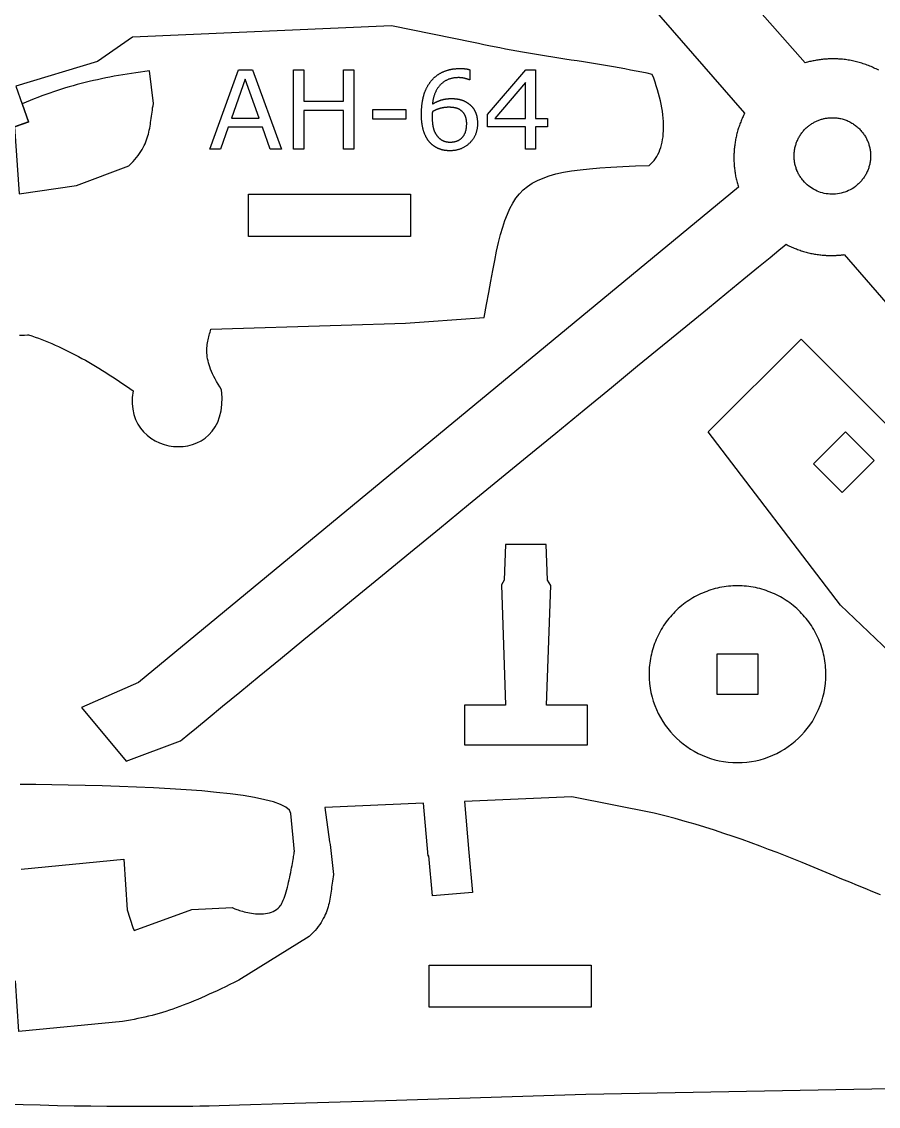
# Model space of a CAD drawing. Extents: x 0.7 to 62.9, y 0.9 to 38.4.
# Drawn here: x 19.09 to 38.12, y 0.93 to 25.04 of the extents above; entities that cross this region are included whole.
import ezdxf

# ---------------------------------------------------------------- set-up
doc = ezdxf.new("R2010")
doc.units = 0
doc.layers.add('LAYER_1', color=7, linetype='CONTINUOUS')

msp = doc.modelspace()

# ---------------------------------------------------------------- linework, layer by layer
at = {"layer": 'LAYER_1', "color": 7}
for points in [[(24.506, 38.372), (23.353, 37.252), (24.047, 35.756), (35.154, 23.004)], [(36.496, 24.121), (25.355, 36.752), (24.506, 38.372), (24.506, 38.372)], [(27.304, 24.946), (21.547, 24.695), (20.769, 24.15), (18.959, 23.604), (19.237, 22.806), (18.343, 22.495), (18.074, 23.269)], [(29.131, 24.578), (27.304, 24.946)], [(33.099, 23.865), (32.984, 23.891), (32.865, 23.915), (32.744, 23.939), (32.62, 23.963), (32.494, 23.987), (32.367, 24.01), (32.237, 24.032), (32.106, 24.055), (31.973, 24.077), (31.839, 24.099), (31.705, 24.121), (31.569, 24.143), (31.433, 24.164), (31.297, 24.186), (31.161, 24.207), (31.024, 24.229), (30.888, 24.25), (30.753, 24.272), (30.618, 24.294), (30.484, 24.316), (30.351, 24.338), (30.22, 24.36), (30.09, 24.383), (29.962, 24.406), (29.835, 24.429), (29.711, 24.453), (29.59, 24.477), (29.471, 24.501), (29.354, 24.526), (29.241, 24.552), (29.131, 24.578)], [(37.301, 24.204), (37.275, 24.206), (37.249, 24.207), (37.222, 24.209), (37.196, 24.21), (37.17, 24.211), (37.144, 24.211), (37.117, 24.211), (37.091, 24.211), (37.065, 24.211), (37.039, 24.21), (37.013, 24.209), (36.986, 24.207), (36.96, 24.206), (36.934, 24.204), (36.908, 24.201), (36.882, 24.199), (36.856, 24.196), (36.83, 24.192), (36.804, 24.189), (36.778, 24.185), (36.752, 24.181), (36.726, 24.176), (36.7, 24.171), (36.675, 24.166), (36.649, 24.161), (36.623, 24.155), (36.598, 24.149), (36.572, 24.142), (36.547, 24.136), (36.521, 24.129), (36.496, 24.121)], [(38.133, 23.958), (38.106, 23.973), (38.078, 23.987), (38.05, 24), (38.021, 24.014), (37.993, 24.026), (37.964, 24.039), (37.936, 24.051), (37.907, 24.062), (37.878, 24.073), (37.848, 24.084), (37.819, 24.094), (37.789, 24.104), (37.76, 24.114), (37.73, 24.123), (37.7, 24.131), (37.67, 24.14), (37.64, 24.147), (37.609, 24.155), (37.579, 24.161), (37.548, 24.168), (37.518, 24.174), (37.487, 24.179), (37.456, 24.185), (37.425, 24.189), (37.394, 24.194), (37.363, 24.197), (37.332, 24.201), (37.301, 24.204)], [(21.926, 23.946), (21.824, 23.932), (21.723, 23.918), (21.623, 23.903), (21.525, 23.888), (21.427, 23.873), (21.331, 23.857), (21.235, 23.84), (21.14, 23.823), (21.047, 23.805), (20.954, 23.787), (20.861, 23.768), (20.77, 23.748), (20.679, 23.728), (20.588, 23.707), (20.499, 23.685), (20.409, 23.662), (20.321, 23.639), (20.232, 23.615), (20.144, 23.59), (20.057, 23.564), (19.969, 23.537), (19.882, 23.509), (19.795, 23.48), (19.708, 23.45), (19.621, 23.419), (19.534, 23.387), (19.447, 23.354), (19.36, 23.32), (19.273, 23.284), (19.185, 23.248), (19.098, 23.21)], [(22.014, 23.217), (21.926, 23.946)], [(33.033, 21.842), (33.072, 21.876), (33.108, 21.913), (33.141, 21.952), (33.173, 21.994), (33.201, 22.039), (33.227, 22.086), (33.251, 22.135), (33.272, 22.187), (33.29, 22.242), (33.306, 22.298), (33.32, 22.357), (33.331, 22.417), (33.34, 22.48), (33.346, 22.545), (33.35, 22.611), (33.352, 22.68), (33.351, 22.75), (33.348, 22.821), (33.342, 22.894), (33.335, 22.969), (33.325, 23.045), (33.312, 23.122), (33.297, 23.201), (33.28, 23.281), (33.261, 23.362), (33.24, 23.443), (33.216, 23.526), (33.19, 23.61), (33.162, 23.694), (33.132, 23.78), (33.099, 23.865)], [(19.098, 23.21), (19.237, 22.808)], [(21.469, 21.836), (21.517, 21.883), (21.561, 21.929), (21.602, 21.974), (21.64, 22.02), (21.674, 22.064), (21.706, 22.108), (21.736, 22.152), (21.763, 22.196), (21.787, 22.239), (21.809, 22.282), (21.829, 22.325), (21.847, 22.368), (21.863, 22.411), (21.878, 22.454), (21.891, 22.497), (21.903, 22.539), (21.913, 22.582), (21.922, 22.625), (21.931, 22.669), (21.939, 22.712), (21.946, 22.756), (21.952, 22.8), (21.958, 22.844), (21.964, 22.889), (21.97, 22.934), (21.977, 22.98), (21.983, 23.026), (21.99, 23.073), (21.997, 23.12), (22.005, 23.168), (22.014, 23.217)], [(35.154, 23.004), (35.142, 22.98), (35.13, 22.955), (35.119, 22.931), (35.107, 22.906), (35.097, 22.882), (35.086, 22.857), (35.076, 22.832), (35.066, 22.807), (35.056, 22.782), (35.047, 22.757), (35.038, 22.732), (35.029, 22.706), (35.02, 22.681), (35.012, 22.655), (35.005, 22.63), (34.997, 22.604), (34.99, 22.578), (34.983, 22.552), (34.976, 22.526), (34.97, 22.5), (34.964, 22.474), (34.959, 22.448), (34.954, 22.421), (34.949, 22.395), (34.944, 22.368), (34.94, 22.342), (34.936, 22.315), (34.932, 22.289), (34.929, 22.262), (34.926, 22.235), (34.923, 22.209)], [(19.237, 22.808), (18.923, 22.7), (19.028, 21.214), (20.302, 21.399), (21.469, 21.836)], [(36.256, 22.128), (36.258, 22.149), (36.261, 22.171), (36.264, 22.192), (36.268, 22.214), (36.272, 22.235), (36.277, 22.256), (36.282, 22.277), (36.288, 22.297), (36.295, 22.318), (36.302, 22.338), (36.309, 22.358), (36.317, 22.378), (36.325, 22.398), (36.334, 22.417), (36.344, 22.436), (36.354, 22.455), (36.364, 22.474), (36.375, 22.493), (36.386, 22.511), (36.398, 22.529), (36.41, 22.546), (36.423, 22.564), (36.436, 22.581), (36.449, 22.597), (36.463, 22.614), (36.478, 22.63), (36.493, 22.645), (36.508, 22.661), (36.524, 22.676), (36.54, 22.69), (36.556, 22.705)], [(36.556, 22.705), (36.571, 22.717), (36.586, 22.729), (36.602, 22.74), (36.618, 22.752), (36.634, 22.762), (36.65, 22.773), (36.666, 22.783), (36.683, 22.792), (36.699, 22.802), (36.716, 22.811), (36.733, 22.819), (36.751, 22.827), (36.768, 22.835), (36.786, 22.842), (36.804, 22.849), (36.822, 22.856), (36.84, 22.862), (36.858, 22.868), (36.876, 22.873), (36.895, 22.878), (36.913, 22.882), (36.932, 22.886), (36.951, 22.89), (36.97, 22.893), (36.989, 22.896), (37.008, 22.898), (37.027, 22.9), (37.046, 22.902), (37.066, 22.903), (37.085, 22.903), (37.104, 22.904)], [(37.104, 22.904), (37.128, 22.903), (37.153, 22.902), (37.177, 22.9), (37.2, 22.898), (37.224, 22.895), (37.248, 22.891), (37.271, 22.887), (37.295, 22.882), (37.318, 22.876), (37.341, 22.87), (37.363, 22.863), (37.386, 22.855), (37.408, 22.847), (37.43, 22.838), (37.452, 22.828), (37.473, 22.818), (37.494, 22.808), (37.515, 22.797), (37.536, 22.785), (37.556, 22.772), (37.576, 22.759), (37.596, 22.746), (37.615, 22.732), (37.634, 22.717), (37.652, 22.702), (37.67, 22.686), (37.688, 22.67), (37.705, 22.653), (37.722, 22.636), (37.738, 22.618), (37.754, 22.6)], [(37.754, 22.6), (37.768, 22.583), (37.781, 22.566), (37.794, 22.548), (37.806, 22.531), (37.818, 22.513), (37.829, 22.494), (37.84, 22.476), (37.851, 22.457), (37.861, 22.438), (37.87, 22.419), (37.879, 22.399), (37.888, 22.379), (37.896, 22.36), (37.903, 22.339), (37.91, 22.319), (37.916, 22.299), (37.922, 22.278), (37.928, 22.258), (37.933, 22.237), (37.937, 22.216), (37.941, 22.195), (37.944, 22.173), (37.947, 22.152), (37.949, 22.131), (37.951, 22.109), (37.952, 22.088), (37.953, 22.066), (37.953, 22.044), (37.952, 22.023), (37.951, 22.001), (37.949, 21.979)], [(34.923, 22.209), (34.921, 22.181), (34.919, 22.153), (34.917, 22.125), (34.916, 22.098), (34.915, 22.07), (34.915, 22.042), (34.915, 22.014), (34.915, 21.987), (34.915, 21.959), (34.916, 21.931), (34.917, 21.903), (34.919, 21.876), (34.921, 21.848), (34.923, 21.821), (34.926, 21.793), (34.929, 21.765), (34.932, 21.738), (34.936, 21.711), (34.94, 21.683), (34.944, 21.656), (34.949, 21.629), (34.954, 21.601), (34.96, 21.574), (34.966, 21.547), (34.972, 21.52), (34.978, 21.493), (34.985, 21.466), (34.992, 21.439), (35, 21.413), (35.008, 21.386), (35.016, 21.36)], [(36.451, 21.507), (36.438, 21.524), (36.424, 21.541), (36.411, 21.559), (36.399, 21.576), (36.387, 21.594), (36.376, 21.613), (36.365, 21.631), (36.354, 21.65), (36.344, 21.669), (36.335, 21.688), (36.326, 21.708), (36.317, 21.727), (36.31, 21.747), (36.302, 21.767), (36.295, 21.788), (36.289, 21.808), (36.283, 21.829), (36.277, 21.849), (36.272, 21.87), (36.268, 21.891), (36.264, 21.912), (36.261, 21.933), (36.258, 21.955), (36.256, 21.976), (36.254, 21.998), (36.253, 22.019), (36.253, 22.041), (36.253, 22.062), (36.253, 22.084), (36.254, 22.106), (36.256, 22.128)], [(37.949, 21.979), (37.947, 21.958), (37.944, 21.936), (37.941, 21.915), (37.937, 21.893), (37.933, 21.872), (37.928, 21.851), (37.923, 21.83), (37.917, 21.81), (37.91, 21.789), (37.904, 21.769), (37.896, 21.749), (37.888, 21.729), (37.88, 21.709), (37.871, 21.69), (37.861, 21.67), (37.852, 21.651), (37.841, 21.633), (37.83, 21.614), (37.819, 21.596), (37.807, 21.578), (37.795, 21.561), (37.782, 21.543), (37.769, 21.526), (37.756, 21.509), (37.742, 21.493), (37.727, 21.477), (37.713, 21.461), (37.697, 21.446), (37.682, 21.431), (37.665, 21.416), (37.649, 21.402)], [(29.365, 18.465), (29.418, 18.751), (29.466, 19.019), (29.512, 19.271), (29.556, 19.507), (29.599, 19.728), (29.642, 19.934), (29.685, 20.126), (29.73, 20.304), (29.776, 20.468), (29.826, 20.62), (29.88, 20.76), (29.938, 20.888), (30.002, 21.006), (30.072, 21.112), (30.15, 21.209), (30.235, 21.297), (30.329, 21.375), (30.433, 21.445), (30.547, 21.507), (30.673, 21.562), (30.81, 21.611), (30.961, 21.653), (31.125, 21.689), (31.304, 21.721), (31.498, 21.747), (31.708, 21.77), (31.936, 21.789), (32.181, 21.806), (32.445, 21.82), (32.729, 21.832), (33.033, 21.842)], [(37.649, 21.402), (37.614, 21.374), (37.577, 21.348), (37.54, 21.324), (37.502, 21.303), (37.463, 21.283), (37.423, 21.266), (37.383, 21.251), (37.342, 21.238), (37.301, 21.227), (37.26, 21.218), (37.218, 21.211), (37.176, 21.206), (37.134, 21.204), (37.092, 21.203), (37.049, 21.205), (37.007, 21.209), (36.966, 21.214), (36.924, 21.222), (36.883, 21.232), (36.843, 21.244), (36.803, 21.258), (36.763, 21.274), (36.725, 21.292), (36.687, 21.312), (36.65, 21.334), (36.614, 21.358), (36.579, 21.383), (36.545, 21.411), (36.513, 21.441), (36.481, 21.473), (36.451, 21.507)], [(35.016, 21.36), (21.681, 10.347), (20.413, 9.79), (21.411, 8.6), (22.615, 9.052)], [(22.615, 9.052), (22.656, 9.085), (22.775, 9.184), (22.968, 9.342), (23.229, 9.556), (23.552, 9.82), (23.932, 10.132), (24.363, 10.486), (24.841, 10.877), (25.359, 11.302), (25.913, 11.756), (26.496, 12.235), (27.104, 12.733), (27.73, 13.247), (28.371, 13.772), (29.019, 14.303), (29.67, 14.837), (30.318, 15.369), (30.958, 15.894), (31.585, 16.408), (32.193, 16.906), (32.776, 17.384), (33.33, 17.838), (33.848, 18.263), (34.325, 18.655), (34.757, 19.009), (35.137, 19.32), (35.46, 19.585), (35.72, 19.799), (35.913, 19.957), (36.033, 20.055), (36.074, 20.089)], [(36.074, 20.089), (36.099, 20.076), (36.124, 20.063), (36.15, 20.051), (36.175, 20.039), (36.201, 20.028), (36.226, 20.016), (36.252, 20.005), (36.278, 19.995), (36.304, 19.985), (36.331, 19.975), (36.357, 19.965), (36.384, 19.956), (36.41, 19.947), (36.437, 19.938), (36.464, 19.93), (36.491, 19.922), (36.518, 19.915), (36.545, 19.908), (36.572, 19.901), (36.599, 19.894), (36.627, 19.888), (36.654, 19.883), (36.682, 19.877), (36.709, 19.872), (36.737, 19.867), (36.765, 19.863), (36.793, 19.859), (36.821, 19.855), (36.849, 19.852), (36.877, 19.849), (36.905, 19.847)], [(36.905, 19.847), (36.92, 19.846), (36.935, 19.845), (36.95, 19.844), (36.964, 19.843), (36.979, 19.842), (36.994, 19.842), (37.009, 19.841), (37.024, 19.841), (37.039, 19.84), (37.054, 19.84), (37.069, 19.84), (37.084, 19.84), (37.099, 19.84), (37.114, 19.84), (37.129, 19.841), (37.144, 19.841), (37.159, 19.842), (37.174, 19.842), (37.189, 19.843), (37.204, 19.844), (37.218, 19.845), (37.233, 19.846), (37.248, 19.847), (37.263, 19.848), (37.278, 19.849), (37.293, 19.851), (37.308, 19.852), (37.323, 19.854), (37.338, 19.856), (37.353, 19.858), (37.367, 19.86)], [(37.367, 19.86), (48.648, 6.864), (49.187, 5.491), (50.6, 6.423), (50.006, 7.801)], [(23.293, 18.201), (26.185, 18.291), (27.614, 18.336), (28.137, 18.374), (29.365, 18.465)], [(23.53, 16.854), (23.488, 16.918), (23.45, 16.98), (23.415, 17.04), (23.383, 17.098), (23.354, 17.154), (23.328, 17.209), (23.305, 17.261), (23.285, 17.312), (23.267, 17.362), (23.251, 17.41), (23.238, 17.457), (23.227, 17.502), (23.219, 17.547), (23.212, 17.589), (23.207, 17.631), (23.204, 17.672), (23.202, 17.712), (23.202, 17.751), (23.204, 17.788), (23.207, 17.826), (23.211, 17.862), (23.216, 17.898), (23.222, 17.933), (23.229, 17.968), (23.236, 18.002), (23.245, 18.036), (23.254, 18.069), (23.263, 18.102), (23.273, 18.135), (23.283, 18.168), (23.293, 18.201)], [(19.034, 18.071), (19.147, 18.073), (19.217, 18.074), (19.241, 18.074)], [(19.241, 18.074), (19.314, 18.051), (19.387, 18.025), (19.46, 17.999), (19.533, 17.971), (19.607, 17.943), (19.681, 17.913), (19.755, 17.881), (19.829, 17.849), (19.903, 17.816), (19.977, 17.781), (20.051, 17.746), (20.126, 17.709), (20.201, 17.671), (20.276, 17.632), (20.35, 17.592), (20.426, 17.552), (20.501, 17.51), (20.576, 17.467), (20.652, 17.423), (20.727, 17.378), (20.803, 17.333), (20.879, 17.286), (20.954, 17.239), (21.03, 17.191), (21.107, 17.141), (21.183, 17.091), (21.259, 17.041), (21.336, 16.989), (21.412, 16.937), (21.489, 16.884), (21.565, 16.83)], [(21.565, 16.83), (21.545, 16.686), (21.542, 16.551), (21.553, 16.424), (21.578, 16.305), (21.616, 16.195), (21.665, 16.094), (21.725, 16.001), (21.795, 15.917), (21.874, 15.843), (21.959, 15.777), (22.051, 15.722), (22.148, 15.675), (22.249, 15.639), (22.354, 15.613), (22.46, 15.597), (22.567, 15.591), (22.673, 15.596), (22.779, 15.611), (22.882, 15.637), (22.981, 15.674), (23.076, 15.722), (23.165, 15.782), (23.247, 15.853), (23.321, 15.936), (23.387, 16.03), (23.442, 16.137), (23.486, 16.255), (23.518, 16.386), (23.537, 16.53), (23.541, 16.686), (23.53, 16.854)], [(25.067, 7.434), (25.036, 7.507), (24.96, 7.574), (24.841, 7.636), (24.683, 7.693), (24.489, 7.744), (24.262, 7.791), (24.006, 7.834), (23.723, 7.872), (23.416, 7.907), (23.089, 7.937), (22.745, 7.964), (22.387, 7.988), (22.018, 8.008), (21.641, 8.025), (21.26, 8.04), (20.878, 8.052), (20.497, 8.061), (20.122, 8.069), (19.754, 8.075), (19.398, 8.079), (19.056, 8.081)], [(33.143, 7.442), (31.316, 7.81), (28.927, 7.705), (29.027, 6.57), (29.105, 5.681), (28.216, 5.603), (28.138, 6.492), (28.118, 6.49), (28.016, 7.666), (25.826, 7.57), (25.929, 6.81), (25.93, 6.81), (25.939, 6.75), (26.017, 6.08)], [(25.146, 6.586), (25.067, 7.434)], [(38.174, 5.629), (38.003, 5.697), (37.833, 5.766), (37.661, 5.837), (37.49, 5.908), (37.317, 5.979), (37.142, 6.052), (36.967, 6.125), (36.79, 6.198), (36.612, 6.272), (36.431, 6.346), (36.249, 6.419), (36.064, 6.493), (35.877, 6.566), (35.687, 6.64), (35.495, 6.712), (35.299, 6.784), (35.101, 6.855), (34.899, 6.926), (34.693, 6.995), (34.484, 7.063), (34.271, 7.13), (34.055, 7.196), (33.833, 7.26), (33.608, 7.322), (33.378, 7.383), (33.143, 7.442)], [(24.815, 5.361), (24.833, 5.382), (24.85, 5.409), (24.867, 5.44), (24.884, 5.475), (24.9, 5.513), (24.917, 5.555), (24.932, 5.6), (24.948, 5.647), (24.963, 5.697), (24.977, 5.748), (24.992, 5.801), (25.005, 5.855), (25.018, 5.91), (25.031, 5.965), (25.043, 6.02), (25.055, 6.074), (25.066, 6.128), (25.076, 6.181), (25.086, 6.232), (25.095, 6.281), (25.103, 6.327), (25.111, 6.372), (25.118, 6.413), (25.124, 6.45), (25.13, 6.484), (25.135, 6.514), (25.139, 6.539), (25.142, 6.559), (25.144, 6.574), (25.145, 6.583), (25.146, 6.586)], [(19.075, 6.199), (21.357, 6.423), (21.43, 5.293), (21.553, 4.905), (21.587, 4.836), (22.87, 5.303), (23.774, 5.346)], [(26.017, 6.08), (26.008, 6.031), (26, 5.983), (25.993, 5.936), (25.986, 5.889), (25.98, 5.843), (25.974, 5.797), (25.968, 5.752), (25.962, 5.707), (25.956, 5.663), (25.949, 5.619), (25.942, 5.575), (25.935, 5.532), (25.926, 5.489), (25.917, 5.446), (25.906, 5.403), (25.894, 5.36), (25.881, 5.317), (25.867, 5.274), (25.851, 5.232), (25.833, 5.189), (25.813, 5.146), (25.79, 5.103), (25.766, 5.059), (25.739, 5.016), (25.71, 4.972), (25.678, 4.927), (25.643, 4.883), (25.605, 4.838), (25.564, 4.792), (25.52, 4.746), (25.473, 4.7)], [(23.774, 5.346), (23.775, 5.344), (23.781, 5.34), (23.791, 5.335), (23.805, 5.328), (23.822, 5.321), (23.844, 5.312), (23.868, 5.303), (23.895, 5.293), (23.926, 5.283), (23.958, 5.273), (23.993, 5.262), (24.03, 5.252), (24.069, 5.243), (24.11, 5.234), (24.152, 5.226), (24.195, 5.219), (24.239, 5.213), (24.283, 5.208), (24.328, 5.205), (24.373, 5.204), (24.418, 5.205), (24.463, 5.207), (24.507, 5.213), (24.551, 5.22), (24.594, 5.231), (24.635, 5.244), (24.675, 5.261), (24.713, 5.28), (24.749, 5.303), (24.783, 5.33), (24.815, 5.361)], [(25.473, 4.7), (23.913, 3.73)], [(21.33, 2.814), (19.021, 2.588), (18.948, 3.717), (18.948, 3.717)], [(23.913, 3.73), (23.812, 3.68), (23.713, 3.633), (23.616, 3.586), (23.522, 3.542), (23.43, 3.498), (23.34, 3.457), (23.253, 3.417), (23.166, 3.378), (23.082, 3.341), (22.999, 3.305), (22.917, 3.27), (22.836, 3.237), (22.756, 3.205), (22.677, 3.175), (22.599, 3.145), (22.522, 3.117), (22.445, 3.09), (22.368, 3.064), (22.291, 3.039), (22.215, 3.015), (22.138, 2.993), (22.061, 2.971), (21.983, 2.95), (21.905, 2.93), (21.826, 2.911), (21.747, 2.893), (21.666, 2.876), (21.584, 2.859), (21.501, 2.843), (21.416, 2.828), (21.33, 2.814)], [(23.253, 0.938), (23.927, 0.959), (24.9, 0.989), (27.179, 1.06), (31.626, 1.199), (39.565, 1.344), (39.907, 1.809), (40.832, 1.889)], [(18.737, 0.985), (19.118, 0.971), (19.5, 0.959), (19.881, 0.949), (20.256, 0.942), (20.624, 0.936), (20.98, 0.932), (21.322, 0.929), (21.646, 0.928), (21.95, 0.928), (22.229, 0.928), (22.482, 0.93), (22.704, 0.931), (22.893, 0.933), (23.046, 0.935), (23.159, 0.936), (23.229, 0.937), (23.253, 0.938)]]:
    msp.add_lwpolyline(points, dxfattribs=at)
at = {"layer": 'LAYER_1', "color": 1}
for points in [[(24.858, 22.205), (24.609, 22.205), (24.436, 22.695), (23.675, 22.695), (23.503, 22.205), (23.265, 22.205), (23.906, 23.964), (24.217, 23.964)], [(26.47, 22.205), (26.236, 22.205), (26.236, 23.066), (25.359, 23.066), (25.359, 22.205), (25.125, 22.205), (25.125, 23.964), (25.359, 23.964), (25.359, 23.274), (26.236, 23.274), (26.236, 23.964), (26.47, 23.964)], [(30.771, 22.7), (30.509, 22.7), (30.509, 22.205), (30.283, 22.205), (30.283, 22.7), (29.44, 22.7), (29.44, 22.972), (30.292, 23.964), (30.509, 23.964), (30.509, 22.889), (30.771, 22.889)], [(24.364, 22.896), (24.056, 23.76), (23.746, 22.896)], [(30.283, 22.889), (30.283, 23.683), (29.601, 22.889)], [(27.626, 22.868), (26.889, 22.868), (26.889, 23.082), (27.626, 23.082)], [(31.66, 8.965), (31.66, 9.847), (30.749, 9.847), (30.843, 12.504), (30.771, 12.62), (30.745, 13.417), (29.835, 13.417), (29.812, 12.624), (29.749, 12.516), (29.839, 9.847), (28.927, 9.847), (28.927, 8.965)], [(34.544, 10.983), (35.446, 10.983), (35.446, 10.081), (34.544, 10.081)]]:
    msp.add_lwpolyline(points, close=True, dxfattribs=at)
for points in [[(28.181, 23.714), (28.188, 23.722), (28.195, 23.731), (28.202, 23.739), (28.209, 23.747), (28.216, 23.755), (28.224, 23.763), (28.231, 23.771), (28.239, 23.779), (28.246, 23.786), (28.254, 23.794), (28.262, 23.801), (28.271, 23.808), (28.279, 23.815), (28.287, 23.822), (28.296, 23.829), (28.304, 23.836), (28.313, 23.842), (28.322, 23.849), (28.331, 23.855), (28.34, 23.861), (28.35, 23.867), (28.359, 23.873), (28.368, 23.879), (28.378, 23.885), (28.388, 23.89), (28.398, 23.896), (28.408, 23.901), (28.418, 23.907), (28.428, 23.912), (28.439, 23.917), (28.449, 23.921)], [(28.449, 23.921), (28.46, 23.926), (28.471, 23.931), (28.481, 23.935), (28.492, 23.94), (28.504, 23.944), (28.515, 23.948), (28.526, 23.952), (28.538, 23.955), (28.549, 23.959), (28.561, 23.962), (28.573, 23.966), (28.584, 23.969), (28.596, 23.972), (28.609, 23.974), (28.621, 23.977), (28.633, 23.979), (28.646, 23.982), (28.658, 23.984), (28.671, 23.986), (28.684, 23.988), (28.697, 23.989), (28.71, 23.991), (28.723, 23.992), (28.736, 23.993), (28.749, 23.994), (28.763, 23.995), (28.776, 23.996), (28.79, 23.996), (28.804, 23.997), (28.818, 23.997), (28.832, 23.997)], [(28.832, 23.997), (28.836, 23.997), (28.841, 23.997), (28.845, 23.997), (28.85, 23.997), (28.854, 23.997), (28.858, 23.997), (28.862, 23.997), (28.866, 23.997), (28.871, 23.997), (28.875, 23.996), (28.879, 23.996), (28.883, 23.996), (28.886, 23.996), (28.89, 23.996), (28.894, 23.996), (28.898, 23.996), (28.902, 23.995), (28.905, 23.995), (28.909, 23.995), (28.913, 23.995), (28.916, 23.994), (28.92, 23.994), (28.923, 23.994), (28.926, 23.994), (28.93, 23.993), (28.933, 23.993), (28.936, 23.993), (28.94, 23.992), (28.943, 23.992), (28.946, 23.992), (28.949, 23.991)], [(28.949, 23.991), (28.952, 23.991), (28.955, 23.99), (28.958, 23.99), (28.961, 23.989), (28.964, 23.989), (28.967, 23.989), (28.97, 23.988), (28.973, 23.987), (28.976, 23.987), (28.98, 23.986), (28.983, 23.986), (28.986, 23.985), (28.989, 23.985), (28.992, 23.984), (28.995, 23.983), (28.998, 23.983), (29.001, 23.982), (29.004, 23.981), (29.007, 23.98), (29.01, 23.98), (29.013, 23.979), (29.017, 23.978), (29.02, 23.977), (29.023, 23.976), (29.026, 23.975), (29.029, 23.975), (29.032, 23.974), (29.035, 23.973), (29.038, 23.972), (29.041, 23.971), (29.045, 23.97)], [(29.045, 23.97), (29.045, 23.744), (29.033, 23.744)], [(28.02, 23.392), (28.024, 23.404), (28.027, 23.415), (28.031, 23.427), (28.034, 23.438), (28.038, 23.449), (28.042, 23.461), (28.046, 23.472), (28.05, 23.483), (28.055, 23.494), (28.059, 23.505), (28.064, 23.515), (28.069, 23.526), (28.073, 23.537), (28.078, 23.547), (28.083, 23.558), (28.089, 23.568), (28.094, 23.578), (28.099, 23.589), (28.105, 23.599), (28.11, 23.609), (28.116, 23.619), (28.122, 23.629), (28.128, 23.638), (28.134, 23.648), (28.141, 23.658), (28.147, 23.667), (28.154, 23.677), (28.16, 23.686), (28.167, 23.695), (28.174, 23.704), (28.181, 23.714)], [(28.391, 23.634), (28.382, 23.624), (28.372, 23.614), (28.363, 23.603), (28.354, 23.592), (28.346, 23.58), (28.337, 23.569), (28.329, 23.557), (28.322, 23.545), (28.314, 23.533), (28.307, 23.521), (28.3, 23.508), (28.293, 23.495), (28.287, 23.482), (28.28, 23.469), (28.275, 23.455), (28.269, 23.441), (28.263, 23.427), (28.258, 23.413), (28.253, 23.398), (28.249, 23.383), (28.244, 23.368), (28.24, 23.353), (28.236, 23.338), (28.233, 23.322), (28.23, 23.306), (28.227, 23.29), (28.224, 23.274), (28.221, 23.257), (28.219, 23.24), (28.217, 23.223), (28.215, 23.206)], [(28.797, 23.794), (28.78, 23.794), (28.764, 23.793), (28.748, 23.792), (28.733, 23.791), (28.717, 23.79), (28.702, 23.788), (28.687, 23.786), (28.672, 23.783), (28.658, 23.78), (28.643, 23.777), (28.629, 23.774), (28.615, 23.77), (28.602, 23.766), (28.588, 23.761), (28.575, 23.757), (28.562, 23.751), (28.549, 23.746), (28.536, 23.74), (28.524, 23.734), (28.512, 23.728), (28.5, 23.721), (28.488, 23.714), (28.476, 23.706), (28.465, 23.698), (28.454, 23.69), (28.443, 23.682), (28.432, 23.673), (28.422, 23.664), (28.411, 23.654), (28.401, 23.645), (28.391, 23.634)], [(28.932, 23.777), (28.928, 23.778), (28.924, 23.779), (28.92, 23.78), (28.915, 23.781), (28.911, 23.782), (28.907, 23.783), (28.902, 23.784), (28.898, 23.785), (28.894, 23.786), (28.889, 23.786), (28.885, 23.787), (28.881, 23.788), (28.876, 23.788), (28.872, 23.789), (28.868, 23.789), (28.863, 23.79), (28.859, 23.791), (28.854, 23.791), (28.85, 23.791), (28.846, 23.792), (28.841, 23.792), (28.837, 23.792), (28.832, 23.793), (28.828, 23.793), (28.823, 23.793), (28.819, 23.793), (28.814, 23.794), (28.81, 23.794), (28.805, 23.794), (28.801, 23.794), (28.797, 23.794)], [(29.033, 23.744), (29.031, 23.745), (29.028, 23.747), (29.026, 23.748), (29.024, 23.749), (29.021, 23.75), (29.019, 23.751), (29.016, 23.752), (29.013, 23.753), (29.011, 23.754), (29.008, 23.755), (29.005, 23.757), (29.002, 23.758), (28.999, 23.759), (28.996, 23.76), (28.993, 23.761), (28.99, 23.762), (28.986, 23.763), (28.983, 23.764), (28.979, 23.765), (28.976, 23.766), (28.972, 23.767), (28.969, 23.768), (28.965, 23.769), (28.961, 23.77), (28.957, 23.771), (28.953, 23.772), (28.949, 23.773), (28.945, 23.774), (28.941, 23.775), (28.937, 23.776), (28.932, 23.777)], [(27.971, 22.978), (27.971, 22.993), (27.971, 23.008), (27.971, 23.022), (27.972, 23.037), (27.972, 23.052), (27.973, 23.066), (27.973, 23.08), (27.974, 23.095), (27.975, 23.109), (27.976, 23.123), (27.977, 23.137), (27.978, 23.151), (27.979, 23.164), (27.981, 23.178), (27.982, 23.191), (27.984, 23.205), (27.986, 23.218), (27.987, 23.231), (27.989, 23.244), (27.991, 23.257), (27.993, 23.27), (27.996, 23.283), (27.998, 23.295), (28, 23.308), (28.003, 23.32), (28.006, 23.333), (28.008, 23.345), (28.011, 23.357), (28.014, 23.369), (28.017, 23.381), (28.02, 23.392)], [(28.215, 23.206), (28.222, 23.209), (28.228, 23.213), (28.234, 23.217), (28.241, 23.221), (28.247, 23.224), (28.254, 23.228), (28.26, 23.231), (28.266, 23.235), (28.273, 23.238), (28.279, 23.241), (28.285, 23.245), (28.292, 23.248), (28.298, 23.251), (28.304, 23.254), (28.31, 23.257), (28.317, 23.26), (28.323, 23.263), (28.329, 23.266), (28.336, 23.268), (28.342, 23.271), (28.348, 23.274), (28.354, 23.276), (28.361, 23.279), (28.367, 23.281), (28.373, 23.284), (28.379, 23.286), (28.385, 23.288), (28.392, 23.29), (28.398, 23.292), (28.404, 23.295), (28.41, 23.297)], [(28.41, 23.297), (28.416, 23.299), (28.423, 23.301), (28.429, 23.302), (28.436, 23.304), (28.442, 23.306), (28.449, 23.308), (28.455, 23.309), (28.462, 23.311), (28.469, 23.312), (28.476, 23.314), (28.483, 23.315), (28.49, 23.316), (28.497, 23.318), (28.504, 23.319), (28.511, 23.32), (28.518, 23.321), (28.525, 23.322), (28.533, 23.323), (28.54, 23.324), (28.547, 23.324), (28.555, 23.325), (28.563, 23.326), (28.57, 23.326), (28.578, 23.327), (28.586, 23.327), (28.593, 23.328), (28.601, 23.328), (28.609, 23.328), (28.617, 23.328), (28.625, 23.328), (28.633, 23.328)], [(28.633, 23.328), (28.641, 23.328), (28.648, 23.328), (28.655, 23.328), (28.662, 23.328), (28.669, 23.328), (28.676, 23.328), (28.683, 23.327), (28.69, 23.327), (28.696, 23.327), (28.703, 23.326), (28.71, 23.326), (28.716, 23.325), (28.723, 23.325), (28.729, 23.324), (28.736, 23.323), (28.742, 23.323), (28.748, 23.322), (28.755, 23.321), (28.761, 23.32), (28.767, 23.32), (28.773, 23.319), (28.779, 23.318), (28.785, 23.317), (28.791, 23.316), (28.797, 23.315), (28.803, 23.313), (28.808, 23.312), (28.814, 23.311), (28.82, 23.31), (28.825, 23.309), (28.831, 23.307)], [(28.831, 23.307), (28.836, 23.306), (28.842, 23.304), (28.847, 23.303), (28.853, 23.301), (28.859, 23.3), (28.864, 23.298), (28.87, 23.296), (28.876, 23.294), (28.881, 23.292), (28.887, 23.29), (28.892, 23.288), (28.898, 23.285), (28.904, 23.283), (28.909, 23.28), (28.915, 23.278), (28.921, 23.275), (28.926, 23.272), (28.932, 23.269), (28.938, 23.267), (28.944, 23.264), (28.949, 23.26), (28.955, 23.257), (28.961, 23.254), (28.966, 23.251), (28.972, 23.247), (28.978, 23.244), (28.984, 23.24), (28.989, 23.236), (28.995, 23.232), (29.001, 23.228), (29.007, 23.224)], [(29.007, 23.224), (29.013, 23.22), (29.02, 23.215), (29.026, 23.21), (29.033, 23.205), (29.039, 23.2), (29.045, 23.195), (29.051, 23.19), (29.057, 23.185), (29.063, 23.179), (29.068, 23.174), (29.074, 23.169), (29.079, 23.163), (29.085, 23.157), (29.09, 23.152), (29.095, 23.146), (29.1, 23.14), (29.105, 23.134), (29.11, 23.128), (29.115, 23.122), (29.119, 23.116), (29.124, 23.109), (29.128, 23.103), (29.132, 23.097), (29.137, 23.09), (29.141, 23.084), (29.145, 23.077), (29.148, 23.07), (29.152, 23.063), (29.156, 23.057), (29.159, 23.05), (29.163, 23.043)], [(28.025, 22.588), (28.022, 22.598), (28.018, 22.609), (28.015, 22.62), (28.012, 22.631), (28.009, 22.642), (28.006, 22.653), (28.003, 22.664), (28.001, 22.676), (27.998, 22.687), (27.996, 22.699), (27.993, 22.711), (27.991, 22.723), (27.989, 22.735), (27.987, 22.747), (27.985, 22.76), (27.983, 22.772), (27.982, 22.785), (27.98, 22.798), (27.979, 22.811), (27.978, 22.824), (27.976, 22.837), (27.975, 22.851), (27.974, 22.864), (27.973, 22.878), (27.973, 22.892), (27.972, 22.906), (27.972, 22.92), (27.971, 22.934), (27.971, 22.948), (27.971, 22.963), (27.971, 22.978)], [(28.211, 22.987), (28.211, 22.985), (28.21, 22.984), (28.21, 22.982), (28.21, 22.981), (28.21, 22.979), (28.21, 22.977), (28.21, 22.976), (28.21, 22.974), (28.21, 22.972), (28.21, 22.97), (28.21, 22.969), (28.21, 22.967), (28.21, 22.965), (28.21, 22.963), (28.209, 22.961), (28.209, 22.959), (28.209, 22.957), (28.209, 22.955), (28.209, 22.953), (28.209, 22.951), (28.209, 22.949), (28.209, 22.947), (28.209, 22.945), (28.209, 22.943), (28.209, 22.94), (28.209, 22.938), (28.209, 22.936), (28.209, 22.934), (28.209, 22.931), (28.209, 22.929), (28.209, 22.927)], [(28.209, 22.927), (28.209, 22.915), (28.209, 22.903), (28.209, 22.891), (28.21, 22.88), (28.21, 22.869), (28.211, 22.857), (28.211, 22.846), (28.212, 22.836), (28.212, 22.825), (28.213, 22.814), (28.214, 22.804), (28.215, 22.794), (28.216, 22.784), (28.217, 22.774), (28.218, 22.764), (28.219, 22.755), (28.22, 22.745), (28.222, 22.736), (28.223, 22.727), (28.225, 22.718), (28.226, 22.71), (28.228, 22.701), (28.23, 22.693), (28.232, 22.684), (28.234, 22.676), (28.236, 22.669), (28.238, 22.661), (28.24, 22.653), (28.242, 22.646), (28.244, 22.639), (28.247, 22.631)], [(28.214, 23.038), (28.214, 23.036), (28.214, 23.034), (28.214, 23.033), (28.213, 23.031), (28.213, 23.029), (28.213, 23.028), (28.213, 23.026), (28.213, 23.024), (28.213, 23.023), (28.213, 23.021), (28.213, 23.02), (28.212, 23.018), (28.212, 23.016), (28.212, 23.015), (28.212, 23.013), (28.212, 23.011), (28.212, 23.01), (28.212, 23.008), (28.212, 23.006), (28.212, 23.005), (28.211, 23.003), (28.211, 23.002), (28.211, 23), (28.211, 22.998), (28.211, 22.997), (28.211, 22.995), (28.211, 22.993), (28.211, 22.992), (28.211, 22.99), (28.211, 22.989), (28.211, 22.987)], [(28.391, 23.111), (28.386, 23.109), (28.38, 23.108), (28.375, 23.106), (28.369, 23.105), (28.363, 23.103), (28.358, 23.101), (28.352, 23.099), (28.346, 23.097), (28.341, 23.095), (28.335, 23.093), (28.329, 23.091), (28.324, 23.089), (28.318, 23.087), (28.312, 23.084), (28.307, 23.082), (28.301, 23.08), (28.295, 23.077), (28.29, 23.075), (28.284, 23.072), (28.278, 23.07), (28.272, 23.067), (28.266, 23.064), (28.261, 23.062), (28.255, 23.059), (28.249, 23.056), (28.243, 23.053), (28.237, 23.05), (28.232, 23.047), (28.226, 23.044), (28.22, 23.041), (28.214, 23.038)], [(28.578, 23.135), (28.571, 23.135), (28.565, 23.135), (28.559, 23.134), (28.552, 23.134), (28.546, 23.134), (28.54, 23.134), (28.533, 23.133), (28.527, 23.133), (28.521, 23.133), (28.515, 23.132), (28.508, 23.132), (28.502, 23.131), (28.496, 23.131), (28.49, 23.13), (28.484, 23.129), (28.478, 23.128), (28.472, 23.128), (28.466, 23.127), (28.46, 23.126), (28.454, 23.125), (28.448, 23.124), (28.443, 23.123), (28.437, 23.122), (28.431, 23.121), (28.425, 23.119), (28.419, 23.118), (28.414, 23.117), (28.408, 23.115), (28.402, 23.114), (28.397, 23.113), (28.391, 23.111)], [(28.716, 23.123), (28.712, 23.124), (28.708, 23.124), (28.703, 23.125), (28.699, 23.126), (28.695, 23.126), (28.69, 23.127), (28.686, 23.128), (28.682, 23.128), (28.677, 23.129), (28.673, 23.129), (28.668, 23.13), (28.664, 23.13), (28.66, 23.131), (28.655, 23.131), (28.651, 23.132), (28.646, 23.132), (28.642, 23.132), (28.637, 23.133), (28.633, 23.133), (28.628, 23.133), (28.624, 23.133), (28.619, 23.134), (28.615, 23.134), (28.61, 23.134), (28.606, 23.134), (28.601, 23.134), (28.596, 23.134), (28.592, 23.135), (28.587, 23.135), (28.583, 23.135), (28.578, 23.135)], [(28.837, 23.073), (28.833, 23.076), (28.83, 23.078), (28.826, 23.08), (28.822, 23.083), (28.819, 23.085), (28.815, 23.087), (28.812, 23.089), (28.808, 23.091), (28.804, 23.093), (28.8, 23.095), (28.797, 23.097), (28.793, 23.099), (28.789, 23.1), (28.785, 23.102), (28.781, 23.104), (28.777, 23.105), (28.774, 23.107), (28.77, 23.108), (28.766, 23.11), (28.762, 23.111), (28.758, 23.113), (28.754, 23.114), (28.75, 23.115), (28.745, 23.116), (28.741, 23.117), (28.737, 23.118), (28.733, 23.119), (28.729, 23.12), (28.725, 23.121), (28.72, 23.122), (28.716, 23.123)], [(28.943, 22.948), (28.941, 22.953), (28.939, 22.957), (28.936, 22.962), (28.934, 22.966), (28.932, 22.971), (28.929, 22.975), (28.926, 22.98), (28.924, 22.984), (28.921, 22.988), (28.918, 22.993), (28.915, 22.997), (28.912, 23.001), (28.909, 23.005), (28.906, 23.009), (28.902, 23.013), (28.899, 23.017), (28.895, 23.021), (28.892, 23.025), (28.888, 23.029), (28.884, 23.033), (28.88, 23.037), (28.876, 23.041), (28.872, 23.045), (28.868, 23.048), (28.864, 23.052), (28.86, 23.056), (28.855, 23.059), (28.851, 23.063), (28.846, 23.066), (28.841, 23.07), (28.837, 23.073)], [(28.976, 22.766), (28.976, 22.773), (28.976, 22.78), (28.976, 22.787), (28.976, 22.794), (28.975, 22.801), (28.975, 22.807), (28.974, 22.814), (28.974, 22.82), (28.973, 22.827), (28.973, 22.833), (28.972, 22.839), (28.971, 22.845), (28.97, 22.852), (28.969, 22.858), (28.968, 22.864), (28.967, 22.869), (28.966, 22.875), (28.965, 22.881), (28.964, 22.887), (28.962, 22.892), (28.961, 22.898), (28.959, 22.903), (28.958, 22.908), (28.956, 22.914), (28.955, 22.919), (28.953, 22.924), (28.951, 22.929), (28.949, 22.934), (28.947, 22.939), (28.945, 22.943), (28.943, 22.948)], [(29.163, 23.043), (29.166, 23.035), (29.169, 23.028), (29.173, 23.021), (29.176, 23.013), (29.179, 23.006), (29.181, 22.998), (29.184, 22.991), (29.187, 22.983), (29.189, 22.975), (29.192, 22.967), (29.194, 22.959), (29.196, 22.95), (29.198, 22.942), (29.2, 22.934), (29.202, 22.925), (29.203, 22.917), (29.205, 22.908), (29.207, 22.899), (29.208, 22.89), (29.209, 22.881), (29.21, 22.872), (29.211, 22.863), (29.212, 22.853), (29.213, 22.844), (29.214, 22.835), (29.215, 22.825), (29.215, 22.815), (29.215, 22.806), (29.216, 22.796), (29.216, 22.786), (29.216, 22.776)], [(28.878, 22.465), (28.884, 22.472), (28.89, 22.479), (28.896, 22.486), (28.901, 22.493), (28.907, 22.501), (28.912, 22.509), (28.917, 22.517), (28.922, 22.525), (28.926, 22.534), (28.931, 22.542), (28.935, 22.551), (28.939, 22.56), (28.943, 22.569), (28.946, 22.578), (28.95, 22.588), (28.953, 22.598), (28.956, 22.608), (28.959, 22.618), (28.961, 22.628), (28.963, 22.638), (28.966, 22.649), (28.968, 22.66), (28.969, 22.671), (28.971, 22.682), (28.972, 22.694), (28.973, 22.705), (28.974, 22.717), (28.975, 22.729), (28.975, 22.741), (28.976, 22.754), (28.976, 22.766)], [(28.976, 22.766), (28.976, 22.766)], [(29.216, 22.776), (29.216, 22.758), (29.215, 22.741), (29.214, 22.725), (29.213, 22.708), (29.211, 22.692), (29.209, 22.675), (29.207, 22.659), (29.204, 22.644), (29.201, 22.628), (29.197, 22.613), (29.194, 22.598), (29.189, 22.583), (29.185, 22.568), (29.18, 22.553), (29.174, 22.539), (29.169, 22.525), (29.163, 22.511), (29.156, 22.497), (29.149, 22.484), (29.142, 22.47), (29.135, 22.457), (29.127, 22.444), (29.118, 22.432), (29.11, 22.419), (29.101, 22.407), (29.091, 22.395), (29.081, 22.383), (29.071, 22.371), (29.061, 22.36), (29.05, 22.348), (29.039, 22.337)], [(28.182, 22.328), (28.176, 22.334), (28.169, 22.341), (28.163, 22.347), (28.157, 22.354), (28.151, 22.361), (28.145, 22.368), (28.139, 22.375), (28.133, 22.383), (28.127, 22.39), (28.121, 22.398), (28.116, 22.405), (28.11, 22.413), (28.105, 22.421), (28.1, 22.429), (28.095, 22.438), (28.09, 22.446), (28.085, 22.455), (28.08, 22.463), (28.075, 22.472), (28.07, 22.481), (28.066, 22.49), (28.061, 22.499), (28.057, 22.508), (28.052, 22.518), (28.048, 22.527), (28.044, 22.537), (28.04, 22.547), (28.036, 22.557), (28.032, 22.567), (28.029, 22.577), (28.025, 22.588)], [(28.247, 22.631), (28.249, 22.625), (28.252, 22.618), (28.255, 22.611), (28.257, 22.604), (28.26, 22.598), (28.263, 22.591), (28.266, 22.585), (28.269, 22.579), (28.272, 22.573), (28.275, 22.567), (28.278, 22.561), (28.281, 22.555), (28.285, 22.549), (28.288, 22.543), (28.291, 22.538), (28.295, 22.532), (28.298, 22.527), (28.302, 22.522), (28.305, 22.516), (28.309, 22.511), (28.313, 22.506), (28.316, 22.501), (28.32, 22.497), (28.324, 22.492), (28.328, 22.487), (28.332, 22.483), (28.336, 22.478), (28.34, 22.474), (28.345, 22.47), (28.349, 22.465), (28.353, 22.461)], [(28.353, 22.461), (28.357, 22.458), (28.36, 22.455), (28.364, 22.451), (28.367, 22.448), (28.371, 22.445), (28.375, 22.442), (28.378, 22.439), (28.382, 22.436), (28.385, 22.433), (28.389, 22.431), (28.393, 22.428), (28.397, 22.425), (28.4, 22.422), (28.404, 22.42), (28.408, 22.417), (28.412, 22.415), (28.415, 22.412), (28.419, 22.41), (28.423, 22.408), (28.427, 22.406), (28.431, 22.403), (28.435, 22.401), (28.438, 22.399), (28.442, 22.397), (28.446, 22.395), (28.45, 22.393), (28.454, 22.391), (28.458, 22.39), (28.462, 22.388), (28.466, 22.386), (28.47, 22.385)], [(28.608, 22.361), (28.619, 22.361), (28.63, 22.361), (28.641, 22.362), (28.651, 22.363), (28.662, 22.364), (28.672, 22.365), (28.682, 22.366), (28.692, 22.368), (28.702, 22.37), (28.711, 22.372), (28.721, 22.374), (28.73, 22.376), (28.739, 22.379), (28.748, 22.382), (28.757, 22.385), (28.766, 22.389), (28.774, 22.392), (28.783, 22.396), (28.791, 22.4), (28.799, 22.404), (28.807, 22.409), (28.815, 22.413), (28.822, 22.418), (28.83, 22.423), (28.837, 22.428), (28.844, 22.434), (28.851, 22.44), (28.858, 22.446), (28.865, 22.452), (28.871, 22.458), (28.878, 22.465)], [(28.37, 22.208), (28.363, 22.211), (28.356, 22.214), (28.35, 22.217), (28.343, 22.219), (28.336, 22.222), (28.33, 22.225), (28.323, 22.229), (28.317, 22.232), (28.31, 22.235), (28.304, 22.238), (28.298, 22.242), (28.291, 22.245), (28.285, 22.249), (28.279, 22.253), (28.273, 22.256), (28.267, 22.26), (28.261, 22.264), (28.255, 22.268), (28.249, 22.272), (28.243, 22.277), (28.237, 22.281), (28.232, 22.285), (28.226, 22.29), (28.22, 22.294), (28.215, 22.299), (28.209, 22.303), (28.204, 22.308), (28.198, 22.313), (28.193, 22.318), (28.187, 22.323), (28.182, 22.328)], [(28.606, 22.168), (28.598, 22.168), (28.59, 22.168), (28.581, 22.169), (28.573, 22.169), (28.565, 22.169), (28.557, 22.17), (28.549, 22.17), (28.541, 22.171), (28.533, 22.172), (28.525, 22.172), (28.517, 22.173), (28.509, 22.174), (28.501, 22.175), (28.494, 22.177), (28.486, 22.178), (28.478, 22.179), (28.471, 22.18), (28.463, 22.182), (28.456, 22.183), (28.448, 22.185), (28.441, 22.187), (28.434, 22.189), (28.426, 22.19), (28.419, 22.192), (28.412, 22.194), (28.405, 22.197), (28.398, 22.199), (28.391, 22.201), (28.384, 22.203), (28.377, 22.206), (28.37, 22.208)], [(28.47, 22.385), (28.474, 22.383), (28.478, 22.382), (28.483, 22.38), (28.487, 22.379), (28.491, 22.377), (28.495, 22.376), (28.5, 22.375), (28.504, 22.374), (28.508, 22.373), (28.512, 22.372), (28.517, 22.371), (28.521, 22.37), (28.526, 22.369), (28.53, 22.368), (28.534, 22.367), (28.539, 22.366), (28.543, 22.366), (28.548, 22.365), (28.552, 22.364), (28.557, 22.364), (28.561, 22.363), (28.566, 22.363), (28.571, 22.362), (28.575, 22.362), (28.58, 22.362), (28.585, 22.361), (28.589, 22.361), (28.594, 22.361), (28.599, 22.361), (28.604, 22.361), (28.608, 22.361)], [(29.039, 22.337), (29.027, 22.327), (29.016, 22.316), (29.004, 22.306), (28.992, 22.296), (28.98, 22.287), (28.968, 22.278), (28.955, 22.27), (28.942, 22.261), (28.93, 22.253), (28.917, 22.246), (28.904, 22.239), (28.89, 22.232), (28.877, 22.225), (28.863, 22.219), (28.85, 22.213), (28.836, 22.208), (28.821, 22.203), (28.807, 22.198), (28.793, 22.194), (28.778, 22.19), (28.763, 22.186), (28.748, 22.183), (28.733, 22.18), (28.718, 22.177), (28.703, 22.175), (28.687, 22.173), (28.671, 22.171), (28.655, 22.17), (28.639, 22.169), (28.623, 22.168), (28.606, 22.168)], [(34.995, 12.498), (34.944, 12.497), (34.894, 12.495), (34.844, 12.492), (34.794, 12.487), (34.745, 12.482), (34.695, 12.475), (34.646, 12.467), (34.597, 12.457), (34.549, 12.446), (34.501, 12.435), (34.453, 12.422), (34.405, 12.407), (34.358, 12.392), (34.312, 12.375), (34.266, 12.357), (34.22, 12.338), (34.175, 12.318), (34.13, 12.297), (34.086, 12.275), (34.042, 12.251), (33.999, 12.227), (33.957, 12.201), (33.915, 12.174), (33.874, 12.147), (33.833, 12.118), (33.793, 12.088), (33.754, 12.057), (33.716, 12.024), (33.678, 11.991), (33.641, 11.957), (33.605, 11.922)], [(36.384, 11.922), (36.348, 11.957), (36.311, 11.991), (36.274, 12.024), (36.235, 12.057), (36.196, 12.088), (36.156, 12.118), (36.116, 12.147), (36.075, 12.174), (36.033, 12.201), (35.99, 12.227), (35.947, 12.251), (35.904, 12.275), (35.86, 12.297), (35.815, 12.318), (35.77, 12.338), (35.724, 12.357), (35.678, 12.375), (35.631, 12.392), (35.584, 12.407), (35.537, 12.422), (35.489, 12.435), (35.441, 12.446), (35.392, 12.457), (35.343, 12.467), (35.294, 12.475), (35.245, 12.482), (35.195, 12.487), (35.145, 12.492), (35.095, 12.495), (35.045, 12.497), (34.995, 12.498)], [(33.605, 11.922), (33.57, 11.886), (33.536, 11.849), (33.503, 11.811), (33.471, 11.773), (33.439, 11.734), (33.409, 11.694), (33.381, 11.654), (33.353, 11.612), (33.326, 11.571), (33.3, 11.528), (33.276, 11.485), (33.252, 11.441), (33.23, 11.397), (33.209, 11.352), (33.189, 11.307), (33.17, 11.262), (33.152, 11.215), (33.135, 11.169), (33.12, 11.122), (33.106, 11.074), (33.093, 11.026), (33.081, 10.978), (33.07, 10.93), (33.061, 10.881), (33.052, 10.832), (33.045, 10.782), (33.04, 10.733), (33.035, 10.683), (33.032, 10.633), (33.03, 10.583), (33.029, 10.532)], [(36.96, 10.532), (36.959, 10.583), (36.957, 10.633), (36.954, 10.683), (36.95, 10.733), (36.944, 10.782), (36.937, 10.832), (36.929, 10.881), (36.919, 10.93), (36.909, 10.978), (36.897, 11.026), (36.884, 11.074), (36.87, 11.122), (36.854, 11.169), (36.838, 11.215), (36.82, 11.262), (36.801, 11.307), (36.781, 11.352), (36.76, 11.397), (36.737, 11.441), (36.714, 11.485), (36.689, 11.528), (36.663, 11.571), (36.637, 11.612), (36.609, 11.654), (36.58, 11.694), (36.55, 11.734), (36.519, 11.773), (36.487, 11.811), (36.454, 11.849), (36.42, 11.886), (36.384, 11.922)], [(33.029, 10.532), (33.032, 10.428), (33.04, 10.325), (33.054, 10.224), (33.072, 10.124), (33.095, 10.026), (33.123, 9.93), (33.156, 9.836), (33.194, 9.745), (33.235, 9.656), (33.281, 9.569), (33.332, 9.485), (33.386, 9.403), (33.444, 9.325), (33.506, 9.25), (33.571, 9.178), (33.64, 9.109), (33.712, 9.043), (33.787, 8.982), (33.866, 8.924), (33.947, 8.869), (34.031, 8.819), (34.118, 8.773), (34.207, 8.731), (34.299, 8.694), (34.392, 8.661), (34.488, 8.633), (34.586, 8.61), (34.686, 8.591), (34.787, 8.578), (34.89, 8.57), (34.995, 8.567)], [(34.995, 8.567), (35.099, 8.57), (35.202, 8.578), (35.303, 8.591), (35.403, 8.61), (35.501, 8.633), (35.597, 8.661), (35.691, 8.694), (35.782, 8.731), (35.872, 8.773), (35.958, 8.819), (36.042, 8.869), (36.124, 8.924), (36.202, 8.982), (36.277, 9.043), (36.35, 9.109), (36.418, 9.178), (36.484, 9.25), (36.546, 9.325), (36.604, 9.403), (36.658, 9.485), (36.708, 9.569), (36.754, 9.656), (36.796, 9.745), (36.833, 9.836), (36.866, 9.93), (36.894, 10.026), (36.918, 10.124), (36.936, 10.224), (36.949, 10.325), (36.957, 10.428), (36.96, 10.532)]]:
    msp.add_lwpolyline(points, dxfattribs=at)
at = {"layer": 'LAYER_1', "color": 7}
for points in [[(24.13, 21.204), (27.728, 21.204), (27.728, 20.265), (24.13, 20.265)], [(36.407, 17.98), (46.442, 7.945), (44.38, 5.884), (40.709, 8.811), (37.287, 12.07), (34.346, 15.918)], [(37.394, 15.922), (38.033, 15.283), (37.32, 14.569), (36.681, 15.208)], [(28.142, 4.067), (31.739, 4.067), (31.739, 3.129), (28.142, 3.129)]]:
    msp.add_lwpolyline(points, close=True, dxfattribs=at)

doc.saveas('drawing.dxf')
